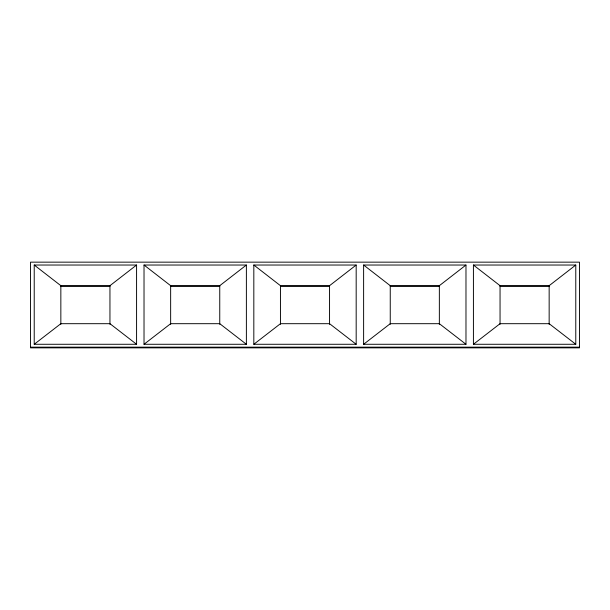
<?xml version="1.0" encoding="UTF-8"?>
<svg xmlns="http://www.w3.org/2000/svg" width="610" height="610" viewBox="0 0 610 610"><rect width="100%" height="100%" fill="white"/><g stroke="black" fill="none" stroke-linecap="round" stroke-linejoin="round"><path stroke-width="0.91" d="M34.221 265.03L60.847 285.678L109.952 285.678L136.579 265.03L136.579 344.276L34.221 344.276L34.221 265.03L136.579 265.03M144.021 265.03L170.648 285.678L219.752 285.678L246.379 265.03L246.379 344.276L144.021 344.276L144.021 265.03L246.379 265.03M253.821 265.03L280.447 285.678L329.552 285.678L356.179 265.03L356.179 344.276L253.821 344.276L253.821 265.03L356.179 265.03M363.621 265.03L390.248 285.678L439.353 285.678L465.979 265.03L465.979 344.276L363.621 344.276L363.621 265.03L465.979 265.03M473.421 265.03L500.047 285.678L549.153 285.678L575.779 265.03L575.779 344.276L473.421 344.276L473.421 265.03L575.779 265.03M34.221 344.276L60.847 323.689L109.952 323.689L136.579 344.276M144.021 344.276L170.648 323.689L219.752 323.689L246.379 344.276M253.821 344.276L280.447 323.689L329.552 323.689L356.179 344.276M363.621 344.276L390.248 323.689L439.353 323.689L465.979 344.276M473.421 344.276L500.047 323.689L549.153 323.689L575.779 344.276M30.5 262.155L579.5 262.155M60.847 286.319L109.952 286.319M170.648 286.319L219.752 286.319M280.447 286.319L329.552 286.319M390.248 286.319L439.353 286.319M500.047 286.319L549.153 286.319M30.5 347.159L579.5 347.159M579.5 262.841L579.5 347.845L30.5 347.845L30.5 262.841M549.153 285.678L549.153 324.337M500.047 285.678L500.047 324.337M439.353 285.678L439.353 324.337M390.248 285.678L390.248 324.337M329.552 285.678L329.552 324.337M280.447 285.678L280.447 324.337M219.752 285.678L219.752 324.337M170.648 285.678L170.648 324.337M109.952 285.678L109.952 324.337M60.847 285.678L60.847 324.337"/></g></svg>
